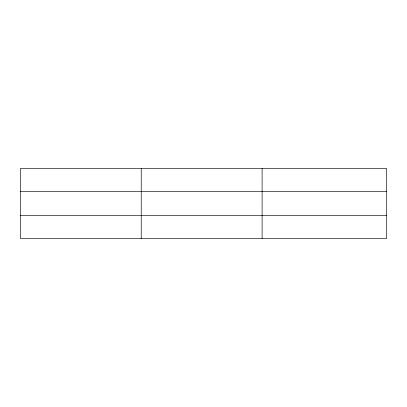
<?xml version="1.0" encoding="UTF-8"?>
<svg xmlns="http://www.w3.org/2000/svg" width="407" height="407" viewBox="0 0 407 407"><rect width="100%" height="100%" fill="white"/><g stroke="black" fill="none" stroke-linecap="round" stroke-linejoin="round"><path stroke-width="0.61" d="M141.229 238.492L141.229 168.508M262.108 238.492L262.108 168.508M386.65 191.605L386.65 168.508L20.35 168.508L20.35 238.492L386.65 238.492L386.65 191.605L20.35 191.605M20.35 215.395L386.65 215.395"/></g></svg>
